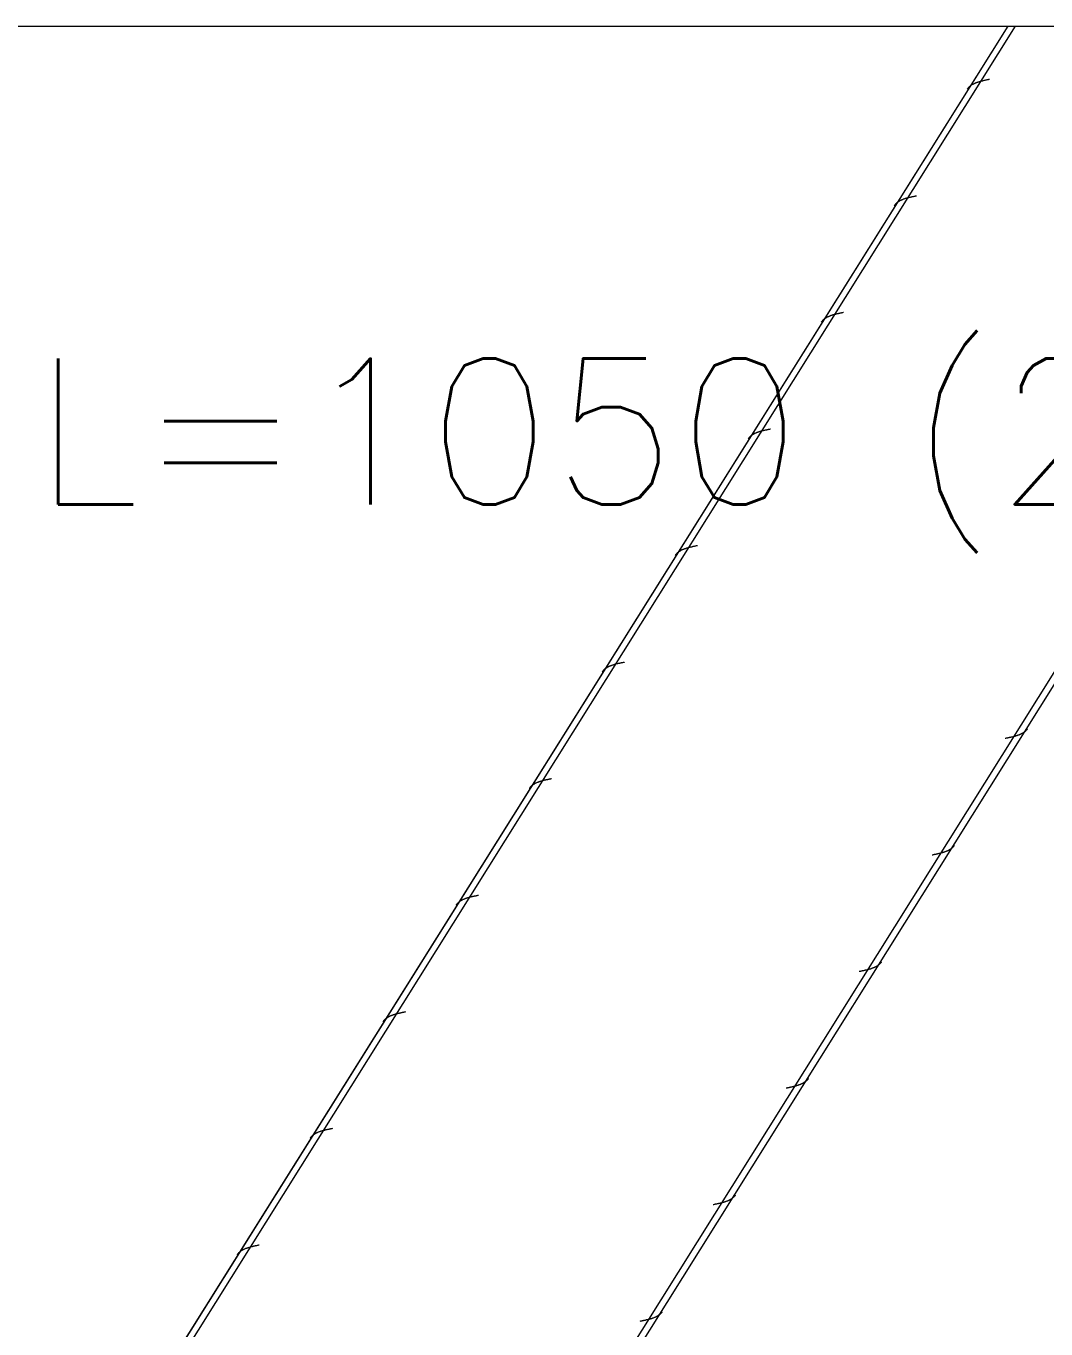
# Model space of a CAD drawing. Extents: x -3544 to 11711, y -11366 to 8565.
# Drawn here: x 5023.4 to 5102.1, y 3239.8 to 3340.2 of the extents above; entities that cross this region are included whole.
import ezdxf
from ezdxf.enums import TextEntityAlignment as Align

# ---------------------------------------------------------------- set-up
doc = ezdxf.new("R2010")
doc.units = 0
doc.header["$LTSCALE"] = 30
doc.header["$MEASUREMENT"] = 0
doc.layers.get('0').update_dxf_attribs({"linetype": 'CONTINUOUS'})
doc.layers.add('EJE2$0$RLA-CONTORNO', color=30, linetype='CONTINUOUS', lineweight=15)
doc.layers.add('EJE2$0$RLA-FE', color=7, linetype='CONTINUOUS')
doc.styles.add('EJE2$0$RomanS', font='romans.shx', dxfattribs={"height": 11.25})

# ---------------------------------------------------------------- blocks, each defined once
blk = doc.blocks.new('*U139')
at = {"layer": 'EJE2$0$RLA-FE', "color": 3, "style": 'EJE2$0$RomanS', "flags": 8}
for tag, p in [('F=', (552.7, -47.89)), ('NUM', (567.11, -47.89))]:
    blk.add_attdef(tag, text='', height=11.25, dxfattribs=at).set_placement(p, align=Align.RIGHT)
at = {"layer": 'EJE2$0$RLA-FE', "color": 3, "style": 'EJE2$0$RomanS'}
for tag, p, flags in [('PHI', (571.01, -47.68), 12), ('DIAM', (580.86, -47.89), 12), ('MINUS', (602.88, -47.89), 13), ('MARK', (616.27, -47.89), 13), ('TEXTO_FE1', (619.58, -47.89), 8), ('TEXTO_FE2', (687.1, -47.88), 8), ('TIPO', (498.8, -57.92), 13), ('NVECES', (484.93, -76.86), 13), ('NUMFE', (488.86, -96.62), 13), ('CAPA', (497.06, -115.74), 13), ('DESPLAZA', (277.18, -134.17), 13), ('ESPACIO', (283.22, -152.53), 13), ('CANT', (297.06, -171.33), 13)]:
    blk.add_attdef(tag, p, '', height=11.25, dxfattribs=dict(at, flags=flags))
blk = doc.blocks.new('EJE2')
at = {"layer": 'EJE2$0$RLA-CONTORNO'}
for p, q in [((2140.48, 1108), (2380.48, 1108)), ((2140.48, 824.17), (2318.31, 1108)), ((2317.72, 1108), (2140.48, 825.11)), ((2317.72, 1108), (2144.47, 831.48)), ((2144.54, 830.66), (2318.31, 1108)), ((2314.61, 1103.15), (2314.6, 1103.13)), ((2314.63, 1103.17), (2314.61, 1103.15)), ((2314.64, 1103.19), (2314.63, 1103.17)), ((2314.66, 1103.21), (2314.64, 1103.19)), ((2314.67, 1103.23), (2314.66, 1103.21)), ((2314.69, 1103.25), (2314.67, 1103.23)), ((2314.71, 1103.27), (2314.69, 1103.25)), ((2314.73, 1103.29), (2314.71, 1103.27)), ((2314.74, 1103.3), (2314.73, 1103.29)), ((2314.76, 1103.32), (2314.74, 1103.3)), ((2314.78, 1103.34), (2314.76, 1103.32)), ((2314.8, 1103.35), (2314.78, 1103.34)), ((2314.82, 1103.37), (2314.8, 1103.35)), ((2314.84, 1103.39), (2314.82, 1103.37)), ((2314.86, 1103.4), (2314.84, 1103.39)), ((2314.89, 1103.42), (2314.86, 1103.4)), ((2314.91, 1103.43), (2314.89, 1103.42)), ((2314.93, 1103.45), (2314.91, 1103.43)), ((2314.95, 1103.46), (2314.93, 1103.45)), ((2314.98, 1103.48), (2314.95, 1103.46)), ((2315, 1103.49), (2314.98, 1103.48)), ((2315.03, 1103.5), (2315, 1103.49)), ((2315.05, 1103.52), (2315.03, 1103.5)), ((2315.08, 1103.53), (2315.05, 1103.52)), ((2315.1, 1103.54), (2315.08, 1103.53)), ((2315.13, 1103.55), (2315.1, 1103.54)), ((2315.16, 1103.57), (2315.13, 1103.55)), ((2315.18, 1103.58), (2315.16, 1103.57)), ((2315.21, 1103.59), (2315.18, 1103.58)), ((2315.24, 1103.6), (2315.21, 1103.59)), ((2315.27, 1103.61), (2315.24, 1103.6)), ((2315.3, 1103.62), (2315.27, 1103.61)), ((2315.32, 1103.63), (2315.3, 1103.62)), ((2315.35, 1103.64), (2315.32, 1103.63)), ((2315.38, 1103.65), (2315.35, 1103.64)), ((2315.41, 1103.67), (2315.38, 1103.65)), ((2315.44, 1103.67), (2315.41, 1103.67)), ((2315.48, 1103.68), (2315.44, 1103.67)), ((2315.51, 1103.69), (2315.48, 1103.68)), ((2315.54, 1103.7), (2315.51, 1103.69)), ((2315.57, 1103.71), (2315.54, 1103.7)), ((2315.6, 1103.72), (2315.57, 1103.71)), ((2315.63, 1103.73), (2315.6, 1103.72)), ((2315.67, 1103.74), (2315.63, 1103.73)), ((2315.7, 1103.75), (2315.67, 1103.74)), ((2315.73, 1103.76), (2315.7, 1103.75)), ((2315.77, 1103.76), (2315.73, 1103.76)), ((2315.8, 1103.77), (2315.77, 1103.76)), ((2315.83, 1103.78), (2315.8, 1103.77)), ((2315.87, 1103.79), (2315.83, 1103.78)), ((2315.9, 1103.79), (2315.87, 1103.79)), ((2315.94, 1103.8), (2315.9, 1103.79)), ((2315.97, 1103.81), (2315.94, 1103.8)), ((2316, 1103.82), (2315.97, 1103.81)), ((2316.04, 1103.82), (2316, 1103.82)), ((2316.07, 1103.83), (2316.04, 1103.82)), ((2316.11, 1103.84), (2316.07, 1103.83)), ((2316.14, 1103.85), (2316.11, 1103.84)), ((2316.18, 1103.85), (2316.14, 1103.85)), ((2316.21, 1103.86), (2316.18, 1103.85)), ((2316.25, 1103.87), (2316.21, 1103.86)), ((2316.28, 1103.87), (2316.25, 1103.87)), ((2316.32, 1103.88), (2316.28, 1103.87)), ((2151.41, 787), (2345.48, 1096.75)), ((2151.41, 787), (2345.48, 1096.75)), ((2152, 787), (2345.48, 1095.81)), ((2152, 787), (2345.48, 1095.81)), ((2308.98, 1094.16), (2308.97, 1094.14)), ((2309, 1094.18), (2308.98, 1094.16)), ((2309.01, 1094.2), (2309, 1094.18)), ((2309.03, 1094.22), (2309.01, 1094.2)), ((2309.04, 1094.24), (2309.03, 1094.22)), ((2309.06, 1094.26), (2309.04, 1094.24)), ((2309.08, 1094.28), (2309.06, 1094.26)), ((2309.09, 1094.3), (2309.08, 1094.28)), ((2309.11, 1094.31), (2309.09, 1094.3)), ((2309.13, 1094.33), (2309.11, 1094.31)), ((2309.15, 1094.35), (2309.13, 1094.33)), ((2309.17, 1094.37), (2309.15, 1094.35)), ((2309.19, 1094.38), (2309.17, 1094.37)), ((2309.21, 1094.4), (2309.19, 1094.38)), ((2309.23, 1094.41), (2309.21, 1094.4)), ((2309.25, 1094.43), (2309.23, 1094.41)), ((2309.28, 1094.44), (2309.25, 1094.43)), ((2309.3, 1094.46), (2309.28, 1094.44)), ((2309.32, 1094.47), (2309.3, 1094.46)), ((2309.35, 1094.49), (2309.32, 1094.47)), ((2309.37, 1094.5), (2309.35, 1094.49)), ((2309.39, 1094.51), (2309.37, 1094.5)), ((2309.42, 1094.53), (2309.39, 1094.51)), ((2309.44, 1094.54), (2309.42, 1094.53)), ((2309.47, 1094.55), (2309.44, 1094.54)), ((2309.5, 1094.57), (2309.47, 1094.55)), ((2309.52, 1094.58), (2309.5, 1094.57)), ((2309.55, 1094.59), (2309.52, 1094.58)), ((2309.58, 1094.6), (2309.55, 1094.59)), ((2309.61, 1094.61), (2309.58, 1094.6)), ((2309.64, 1094.62), (2309.61, 1094.61)), ((2309.66, 1094.64), (2309.64, 1094.62)), ((2309.69, 1094.65), (2309.66, 1094.64)), ((2309.72, 1094.66), (2309.69, 1094.65)), ((2309.75, 1094.67), (2309.72, 1094.66)), ((2309.78, 1094.68), (2309.75, 1094.67)), ((2309.81, 1094.69), (2309.78, 1094.68)), ((2309.84, 1094.7), (2309.81, 1094.69)), ((2309.88, 1094.71), (2309.84, 1094.7)), ((2309.91, 1094.72), (2309.88, 1094.71)), ((2309.94, 1094.72), (2309.91, 1094.72)), ((2309.97, 1094.73), (2309.94, 1094.72)), ((2310, 1094.74), (2309.97, 1094.73)), ((2310.04, 1094.75), (2310, 1094.74)), ((2310.07, 1094.76), (2310.04, 1094.75)), ((2310.1, 1094.77), (2310.07, 1094.76)), ((2310.13, 1094.78), (2310.1, 1094.77)), ((2310.17, 1094.78), (2310.13, 1094.78)), ((2310.2, 1094.79), (2310.17, 1094.78)), ((2310.24, 1094.8), (2310.2, 1094.79)), ((2310.27, 1094.81), (2310.24, 1094.8)), ((2310.3, 1094.81), (2310.27, 1094.81)), ((2310.34, 1094.82), (2310.3, 1094.81)), ((2310.37, 1094.83), (2310.34, 1094.82)), ((2310.41, 1094.84), (2310.37, 1094.83)), ((2310.44, 1094.84), (2310.41, 1094.84)), ((2310.48, 1094.85), (2310.44, 1094.84)), ((2310.51, 1094.86), (2310.48, 1094.85)), ((2310.55, 1094.86), (2310.51, 1094.86)), ((2310.58, 1094.87), (2310.55, 1094.86)), ((2310.62, 1094.88), (2310.58, 1094.87)), ((2310.65, 1094.89), (2310.62, 1094.88)), ((2310.69, 1094.89), (2310.65, 1094.89)), ((2303.35, 1085.18), (2303.34, 1085.16)), ((2303.37, 1085.2), (2303.35, 1085.18)), ((2303.38, 1085.22), (2303.37, 1085.2)), ((2303.4, 1085.24), (2303.38, 1085.22)), ((2303.41, 1085.25), (2303.4, 1085.24)), ((2303.43, 1085.27), (2303.41, 1085.25)), ((2303.45, 1085.29), (2303.43, 1085.27)), ((2303.46, 1085.31), (2303.45, 1085.29)), ((2303.48, 1085.33), (2303.46, 1085.31)), ((2303.5, 1085.34), (2303.48, 1085.33)), ((2303.52, 1085.36), (2303.5, 1085.34)), ((2303.54, 1085.38), (2303.52, 1085.36)), ((2303.56, 1085.39), (2303.54, 1085.38)), ((2303.58, 1085.41), (2303.56, 1085.39)), ((2303.6, 1085.43), (2303.58, 1085.41)), ((2303.62, 1085.44), (2303.6, 1085.43)), ((2303.64, 1085.46), (2303.62, 1085.44)), ((2303.67, 1085.47), (2303.64, 1085.46)), ((2303.69, 1085.49), (2303.67, 1085.47)), ((2303.71, 1085.5), (2303.69, 1085.49)), ((2303.74, 1085.51), (2303.71, 1085.5)), ((2303.76, 1085.53), (2303.74, 1085.51)), ((2303.79, 1085.54), (2303.76, 1085.53)), ((2303.81, 1085.55), (2303.79, 1085.54)), ((2303.84, 1085.57), (2303.81, 1085.55)), ((2303.87, 1085.58), (2303.84, 1085.57)), ((2303.89, 1085.59), (2303.87, 1085.58)), ((2303.92, 1085.6), (2303.89, 1085.59)), ((2303.95, 1085.61), (2303.92, 1085.6)), ((2303.98, 1085.63), (2303.95, 1085.61)), ((2304, 1085.64), (2303.98, 1085.63)), ((2304.03, 1085.65), (2304, 1085.64)), ((2304.06, 1085.66), (2304.03, 1085.65)), ((2304.09, 1085.67), (2304.06, 1085.66)), ((2304.12, 1085.68), (2304.09, 1085.67)), ((2304.15, 1085.69), (2304.12, 1085.68)), ((2304.18, 1085.7), (2304.15, 1085.69)), ((2304.21, 1085.71), (2304.18, 1085.7)), ((2304.24, 1085.72), (2304.21, 1085.71)), ((2304.28, 1085.73), (2304.24, 1085.72)), ((2304.31, 1085.74), (2304.28, 1085.73)), ((2304.34, 1085.75), (2304.31, 1085.74)), ((2304.37, 1085.75), (2304.34, 1085.75)), ((2304.4, 1085.76), (2304.37, 1085.75)), ((2304.44, 1085.77), (2304.4, 1085.76)), ((2304.47, 1085.78), (2304.44, 1085.77)), ((2304.5, 1085.79), (2304.47, 1085.78)), ((2304.54, 1085.8), (2304.5, 1085.79)), ((2304.57, 1085.8), (2304.54, 1085.8)), ((2304.6, 1085.81), (2304.57, 1085.8)), ((2304.64, 1085.82), (2304.6, 1085.81)), ((2304.67, 1085.83), (2304.64, 1085.82)), ((2304.71, 1085.83), (2304.67, 1085.83)), ((2304.74, 1085.84), (2304.71, 1085.83)), ((2304.78, 1085.85), (2304.74, 1085.84)), ((2304.81, 1085.86), (2304.78, 1085.85)), ((2304.85, 1085.86), (2304.81, 1085.86)), ((2304.88, 1085.87), (2304.85, 1085.86)), ((2304.91, 1085.88), (2304.88, 1085.87)), ((2304.95, 1085.88), (2304.91, 1085.88)), ((2304.98, 1085.89), (2304.95, 1085.88)), ((2305.02, 1085.9), (2304.98, 1085.89)), ((2305.05, 1085.9), (2305.02, 1085.9)), ((2297.72, 1076.19), (2297.71, 1076.17)), ((2297.73, 1076.21), (2297.72, 1076.19)), ((2297.75, 1076.23), (2297.73, 1076.21)), ((2297.76, 1076.25), (2297.75, 1076.23)), ((2297.78, 1076.27), (2297.76, 1076.25)), ((2297.8, 1076.28), (2297.78, 1076.27)), ((2297.81, 1076.3), (2297.8, 1076.28)), ((2297.83, 1076.32), (2297.81, 1076.3)), ((2297.85, 1076.34), (2297.83, 1076.32)), ((2297.87, 1076.36), (2297.85, 1076.34)), ((2297.89, 1076.37), (2297.87, 1076.36)), ((2297.91, 1076.39), (2297.89, 1076.37)), ((2297.93, 1076.41), (2297.91, 1076.39)), ((2297.95, 1076.42), (2297.93, 1076.41)), ((2297.97, 1076.44), (2297.95, 1076.42)), ((2297.99, 1076.45), (2297.97, 1076.44)), ((2298.01, 1076.47), (2297.99, 1076.45)), ((2298.04, 1076.48), (2298.01, 1076.47)), ((2298.06, 1076.5), (2298.04, 1076.48)), ((2298.08, 1076.51), (2298.06, 1076.5)), ((2298.11, 1076.53), (2298.08, 1076.51)), ((2298.13, 1076.54), (2298.11, 1076.53)), ((2298.16, 1076.55), (2298.13, 1076.54)), ((2298.18, 1076.57), (2298.16, 1076.55)), ((2298.21, 1076.58), (2298.18, 1076.57)), ((2298.23, 1076.59), (2298.21, 1076.58)), ((2298.26, 1076.6), (2298.23, 1076.59)), ((2298.29, 1076.61), (2298.26, 1076.6)), ((2298.32, 1076.63), (2298.29, 1076.61)), ((2298.34, 1076.64), (2298.32, 1076.63)), ((2298.37, 1076.65), (2298.34, 1076.64)), ((2298.4, 1076.66), (2298.37, 1076.65)), ((2298.43, 1076.67), (2298.4, 1076.66)), ((2298.46, 1076.68), (2298.43, 1076.67)), ((2298.49, 1076.69), (2298.46, 1076.68)), ((2298.52, 1076.7), (2298.49, 1076.69)), ((2298.55, 1076.71), (2298.52, 1076.7)), ((2298.58, 1076.72), (2298.55, 1076.71)), ((2298.61, 1076.73), (2298.58, 1076.72)), ((2298.64, 1076.74), (2298.61, 1076.73)), ((2298.68, 1076.75), (2298.64, 1076.74)), ((2298.71, 1076.76), (2298.68, 1076.75)), ((2298.74, 1076.77), (2298.71, 1076.76)), ((2298.77, 1076.77), (2298.74, 1076.77)), ((2298.81, 1076.78), (2298.77, 1076.77)), ((2298.84, 1076.79), (2298.81, 1076.78)), ((2298.87, 1076.8), (2298.84, 1076.79)), ((2298.91, 1076.81), (2298.87, 1076.8)), ((2298.94, 1076.82), (2298.91, 1076.81)), ((2298.97, 1076.82), (2298.94, 1076.82)), ((2299.01, 1076.83), (2298.97, 1076.82)), ((2299.04, 1076.84), (2299.01, 1076.83)), ((2299.08, 1076.85), (2299.04, 1076.84)), ((2299.11, 1076.85), (2299.08, 1076.85)), ((2299.14, 1076.86), (2299.11, 1076.85)), ((2299.18, 1076.87), (2299.14, 1076.86)), ((2299.21, 1076.87), (2299.18, 1076.87)), ((2299.25, 1076.88), (2299.21, 1076.87)), ((2299.28, 1076.89), (2299.25, 1076.88)), ((2299.32, 1076.9), (2299.28, 1076.89)), ((2299.35, 1076.9), (2299.32, 1076.9)), ((2299.39, 1076.91), (2299.35, 1076.9)), ((2299.42, 1076.92), (2299.39, 1076.91)), ((2293.55, 1067.88), (2293.51, 1067.87)), ((2293.58, 1067.89), (2293.55, 1067.88)), ((2293.62, 1067.89), (2293.58, 1067.89)), ((2293.65, 1067.9), (2293.62, 1067.89)), ((2293.69, 1067.91), (2293.65, 1067.9)), ((2293.72, 1067.91), (2293.69, 1067.91)), ((2293.76, 1067.92), (2293.72, 1067.91)), ((2293.79, 1067.93), (2293.76, 1067.92)), ((2292.09, 1067.2), (2292.07, 1067.18)), ((2292.1, 1067.22), (2292.09, 1067.2)), ((2292.12, 1067.24), (2292.1, 1067.22)), ((2292.13, 1067.26), (2292.12, 1067.24)), ((2292.15, 1067.28), (2292.13, 1067.26)), ((2292.17, 1067.3), (2292.15, 1067.28)), ((2292.18, 1067.32), (2292.17, 1067.3)), ((2292.2, 1067.33), (2292.18, 1067.32)), ((2292.22, 1067.35), (2292.2, 1067.33)), ((2292.24, 1067.37), (2292.22, 1067.35)), ((2292.26, 1067.39), (2292.24, 1067.37)), ((2292.28, 1067.4), (2292.26, 1067.39)), ((2292.3, 1067.42), (2292.28, 1067.4)), ((2292.32, 1067.43), (2292.3, 1067.42)), ((2292.34, 1067.45), (2292.32, 1067.43)), ((2292.36, 1067.47), (2292.34, 1067.45)), ((2292.38, 1067.48), (2292.36, 1067.47)), ((2292.4, 1067.49), (2292.38, 1067.48)), ((2292.43, 1067.51), (2292.4, 1067.49)), ((2292.45, 1067.52), (2292.43, 1067.51)), ((2292.48, 1067.54), (2292.45, 1067.52)), ((2292.5, 1067.55), (2292.48, 1067.54)), ((2292.53, 1067.56), (2292.5, 1067.55)), ((2292.55, 1067.58), (2292.53, 1067.56)), ((2292.58, 1067.59), (2292.55, 1067.58)), ((2292.6, 1067.6), (2292.58, 1067.59)), ((2292.63, 1067.61), (2292.6, 1067.6)), ((2292.66, 1067.63), (2292.63, 1067.61)), ((2292.68, 1067.64), (2292.66, 1067.63)), ((2292.71, 1067.65), (2292.68, 1067.64)), ((2292.74, 1067.66), (2292.71, 1067.65)), ((2292.77, 1067.67), (2292.74, 1067.66)), ((2292.8, 1067.68), (2292.77, 1067.67)), ((2292.83, 1067.69), (2292.8, 1067.68)), ((2292.86, 1067.7), (2292.83, 1067.69)), ((2292.89, 1067.71), (2292.86, 1067.7)), ((2292.92, 1067.72), (2292.89, 1067.71)), ((2292.95, 1067.73), (2292.92, 1067.72)), ((2292.98, 1067.74), (2292.95, 1067.73)), ((2293.01, 1067.75), (2292.98, 1067.74)), ((2293.04, 1067.76), (2293.01, 1067.75)), ((2293.08, 1067.77), (2293.04, 1067.76)), ((2293.11, 1067.78), (2293.08, 1067.77)), ((2293.14, 1067.79), (2293.11, 1067.78)), ((2293.17, 1067.79), (2293.14, 1067.79)), ((2293.21, 1067.8), (2293.17, 1067.79)), ((2293.24, 1067.81), (2293.21, 1067.8)), ((2293.27, 1067.82), (2293.24, 1067.81)), ((2293.31, 1067.83), (2293.27, 1067.82)), ((2293.34, 1067.83), (2293.31, 1067.83)), ((2293.38, 1067.84), (2293.34, 1067.83)), ((2293.41, 1067.85), (2293.38, 1067.84)), ((2293.44, 1067.86), (2293.41, 1067.85)), ((2293.48, 1067.86), (2293.44, 1067.86)), ((2293.51, 1067.87), (2293.48, 1067.86)), ((2287.68, 1058.84), (2287.64, 1058.83)), ((2287.71, 1058.85), (2287.68, 1058.84)), ((2287.74, 1058.85), (2287.71, 1058.85)), ((2287.78, 1058.86), (2287.74, 1058.85)), ((2287.81, 1058.87), (2287.78, 1058.86)), ((2287.85, 1058.88), (2287.81, 1058.87)), ((2287.88, 1058.88), (2287.85, 1058.88)), ((2287.92, 1058.89), (2287.88, 1058.88)), ((2287.95, 1058.9), (2287.92, 1058.89)), ((2287.99, 1058.91), (2287.95, 1058.9)), ((2288.02, 1058.91), (2287.99, 1058.91)), ((2288.06, 1058.92), (2288.02, 1058.91)), ((2288.09, 1058.93), (2288.06, 1058.92)), ((2288.13, 1058.93), (2288.09, 1058.93)), ((2288.16, 1058.94), (2288.13, 1058.93)), ((2286.46, 1058.21), (2286.44, 1058.19)), ((2286.47, 1058.23), (2286.46, 1058.21)), ((2286.49, 1058.25), (2286.47, 1058.23)), ((2286.5, 1058.27), (2286.49, 1058.25)), ((2286.52, 1058.29), (2286.5, 1058.27)), ((2286.53, 1058.31), (2286.52, 1058.29)), ((2286.55, 1058.33), (2286.53, 1058.31)), ((2286.57, 1058.35), (2286.55, 1058.33)), ((2286.59, 1058.36), (2286.57, 1058.35)), ((2286.61, 1058.38), (2286.59, 1058.36)), ((2286.63, 1058.4), (2286.61, 1058.38)), ((2286.64, 1058.41), (2286.63, 1058.4)), ((2286.67, 1058.43), (2286.64, 1058.41)), ((2286.69, 1058.45), (2286.67, 1058.43)), ((2286.71, 1058.46), (2286.69, 1058.45)), ((2286.73, 1058.48), (2286.71, 1058.46)), ((2286.75, 1058.49), (2286.73, 1058.48)), ((2286.77, 1058.51), (2286.75, 1058.49)), ((2286.8, 1058.52), (2286.77, 1058.51)), ((2286.82, 1058.54), (2286.8, 1058.52)), ((2286.84, 1058.55), (2286.82, 1058.54)), ((2286.87, 1058.56), (2286.84, 1058.55)), ((2286.89, 1058.58), (2286.87, 1058.56)), ((2286.92, 1058.59), (2286.89, 1058.58)), ((2286.95, 1058.6), (2286.92, 1058.59)), ((2286.97, 1058.61), (2286.95, 1058.6)), ((2287, 1058.63), (2286.97, 1058.61)), ((2287.03, 1058.64), (2287, 1058.63)), ((2287.05, 1058.65), (2287.03, 1058.64)), ((2287.08, 1058.66), (2287.05, 1058.65)), ((2287.11, 1058.67), (2287.08, 1058.66)), ((2287.14, 1058.68), (2287.11, 1058.67)), ((2287.17, 1058.69), (2287.14, 1058.68)), ((2287.2, 1058.7), (2287.17, 1058.69)), ((2287.23, 1058.71), (2287.2, 1058.7)), ((2287.26, 1058.73), (2287.23, 1058.71)), ((2287.29, 1058.73), (2287.26, 1058.73)), ((2287.32, 1058.74), (2287.29, 1058.73)), ((2287.35, 1058.75), (2287.32, 1058.74)), ((2287.38, 1058.76), (2287.35, 1058.75)), ((2287.41, 1058.77), (2287.38, 1058.76)), ((2287.45, 1058.78), (2287.41, 1058.77)), ((2287.48, 1058.79), (2287.45, 1058.78)), ((2287.51, 1058.8), (2287.48, 1058.79)), ((2287.54, 1058.81), (2287.51, 1058.8)), ((2287.58, 1058.82), (2287.54, 1058.81)), ((2287.61, 1058.82), (2287.58, 1058.82)), ((2287.64, 1058.83), (2287.61, 1058.82)), ((2317.56, 1053.07), (2317.52, 1053.06)), ((2317.59, 1053.08), (2317.56, 1053.07)), ((2317.63, 1053.08), (2317.59, 1053.08)), ((2317.66, 1053.09), (2317.63, 1053.08)), ((2317.7, 1053.1), (2317.66, 1053.09)), ((2317.73, 1053.11), (2317.7, 1053.1)), ((2317.77, 1053.11), (2317.73, 1053.11)), ((2317.8, 1053.12), (2317.77, 1053.11)), ((2317.83, 1053.13), (2317.8, 1053.12)), ((2317.87, 1053.14), (2317.83, 1053.13)), ((2317.9, 1053.14), (2317.87, 1053.14)), ((2317.94, 1053.15), (2317.9, 1053.14)), ((2317.97, 1053.16), (2317.94, 1053.15)), ((2318.01, 1053.17), (2317.97, 1053.16)), ((2318.04, 1053.17), (2318.01, 1053.17)), ((2318.07, 1053.18), (2318.04, 1053.17)), ((2318.11, 1053.19), (2318.07, 1053.18)), ((2318.14, 1053.2), (2318.11, 1053.19)), ((2318.17, 1053.21), (2318.14, 1053.2)), ((2318.2, 1053.21), (2318.17, 1053.21)), ((2318.24, 1053.22), (2318.2, 1053.21)), ((2318.27, 1053.23), (2318.24, 1053.22)), ((2318.3, 1053.24), (2318.27, 1053.23)), ((2318.33, 1053.25), (2318.3, 1053.24)), ((2318.36, 1053.26), (2318.33, 1053.25)), ((2318.39, 1053.27), (2318.36, 1053.26)), ((2318.42, 1053.28), (2318.39, 1053.27)), ((2318.45, 1053.29), (2318.42, 1053.28)), ((2318.48, 1053.3), (2318.45, 1053.29)), ((2318.51, 1053.31), (2318.48, 1053.3)), ((2318.54, 1053.32), (2318.51, 1053.31)), ((2318.57, 1053.33), (2318.54, 1053.32)), ((2318.6, 1053.34), (2318.57, 1053.33)), ((2318.63, 1053.35), (2318.6, 1053.34)), ((2318.66, 1053.37), (2318.63, 1053.35)), ((2318.68, 1053.38), (2318.66, 1053.37)), ((2318.71, 1053.39), (2318.68, 1053.38)), ((2318.74, 1053.4), (2318.71, 1053.39)), ((2318.76, 1053.42), (2318.74, 1053.4)), ((2318.79, 1053.43), (2318.76, 1053.42)), ((2318.81, 1053.44), (2318.79, 1053.43)), ((2318.84, 1053.46), (2318.81, 1053.44)), ((2318.86, 1053.47), (2318.84, 1053.46)), ((2318.88, 1053.48), (2318.86, 1053.47)), ((2318.91, 1053.5), (2318.88, 1053.48)), ((2318.93, 1053.51), (2318.91, 1053.5)), ((2318.95, 1053.53), (2318.93, 1053.51)), ((2318.97, 1053.54), (2318.95, 1053.53)), ((2319, 1053.56), (2318.97, 1053.54)), ((2319.02, 1053.57), (2319, 1053.56)), ((2319.04, 1053.59), (2319.02, 1053.57)), ((2319.06, 1053.61), (2319.04, 1053.59)), ((2319.08, 1053.62), (2319.06, 1053.61)), ((2319.09, 1053.64), (2319.08, 1053.62)), ((2319.11, 1053.66), (2319.09, 1053.64)), ((2319.13, 1053.68), (2319.11, 1053.66)), ((2319.15, 1053.7), (2319.13, 1053.68)), ((2319.16, 1053.71), (2319.15, 1053.7)), ((2319.18, 1053.73), (2319.16, 1053.71)), ((2319.19, 1053.75), (2319.18, 1053.73)), ((2319.21, 1053.77), (2319.19, 1053.75)), ((2319.22, 1053.79), (2319.21, 1053.77)), ((2319.24, 1053.81), (2319.22, 1053.79)), ((2281.85, 1049.8), (2281.81, 1049.79)), ((2281.88, 1049.81), (2281.85, 1049.8)), ((2281.91, 1049.82), (2281.88, 1049.81)), ((2281.94, 1049.83), (2281.91, 1049.82)), ((2281.98, 1049.84), (2281.94, 1049.83)), ((2282.01, 1049.84), (2281.98, 1049.84)), ((2282.05, 1049.85), (2282.01, 1049.84)), ((2282.08, 1049.86), (2282.05, 1049.85)), ((2282.11, 1049.87), (2282.08, 1049.86)), ((2282.15, 1049.87), (2282.11, 1049.87)), ((2282.18, 1049.88), (2282.15, 1049.87)), ((2282.22, 1049.89), (2282.18, 1049.88)), ((2282.25, 1049.9), (2282.22, 1049.89)), ((2282.29, 1049.9), (2282.25, 1049.9)), ((2282.32, 1049.91), (2282.29, 1049.9)), ((2282.35, 1049.92), (2282.32, 1049.91)), ((2282.39, 1049.92), (2282.35, 1049.92)), ((2282.42, 1049.93), (2282.39, 1049.92)), ((2282.46, 1049.94), (2282.42, 1049.93)), ((2282.49, 1049.95), (2282.46, 1049.94)), ((2282.53, 1049.95), (2282.49, 1049.95)), ((2280.83, 1049.22), (2280.81, 1049.2)), ((2280.84, 1049.24), (2280.83, 1049.22)), ((2280.86, 1049.26), (2280.84, 1049.24)), ((2280.87, 1049.28), (2280.86, 1049.26)), ((2280.89, 1049.3), (2280.87, 1049.28)), ((2280.9, 1049.32), (2280.89, 1049.3)), ((2280.92, 1049.34), (2280.9, 1049.32)), ((2280.94, 1049.36), (2280.92, 1049.34)), ((2280.96, 1049.37), (2280.94, 1049.36)), ((2280.97, 1049.39), (2280.96, 1049.37)), ((2280.99, 1049.41), (2280.97, 1049.39)), ((2281.01, 1049.43), (2280.99, 1049.41)), ((2281.03, 1049.44), (2281.01, 1049.43)), ((2281.05, 1049.46), (2281.03, 1049.44)), ((2281.08, 1049.47), (2281.05, 1049.46)), ((2281.1, 1049.49), (2281.08, 1049.47)), ((2281.12, 1049.5), (2281.1, 1049.49)), ((2281.14, 1049.52), (2281.12, 1049.5)), ((2281.17, 1049.53), (2281.14, 1049.52)), ((2281.19, 1049.55), (2281.17, 1049.53)), ((2281.21, 1049.56), (2281.19, 1049.55)), ((2281.24, 1049.57), (2281.21, 1049.56)), ((2281.26, 1049.59), (2281.24, 1049.57)), ((2281.29, 1049.6), (2281.26, 1049.59)), ((2281.31, 1049.61), (2281.29, 1049.6)), ((2281.34, 1049.63), (2281.31, 1049.61)), ((2281.37, 1049.64), (2281.34, 1049.63)), ((2281.39, 1049.65), (2281.37, 1049.64)), ((2281.42, 1049.66), (2281.39, 1049.65)), ((2281.45, 1049.67), (2281.42, 1049.66)), ((2281.48, 1049.68), (2281.45, 1049.67)), ((2281.51, 1049.7), (2281.48, 1049.68)), ((2281.54, 1049.71), (2281.51, 1049.7)), ((2281.57, 1049.72), (2281.54, 1049.71)), ((2281.6, 1049.73), (2281.57, 1049.72)), ((2281.63, 1049.74), (2281.6, 1049.73)), ((2281.66, 1049.75), (2281.63, 1049.74)), ((2281.69, 1049.76), (2281.66, 1049.75)), ((2281.72, 1049.77), (2281.69, 1049.76)), ((2281.75, 1049.78), (2281.72, 1049.77)), ((2281.78, 1049.78), (2281.75, 1049.78)), ((2281.81, 1049.79), (2281.78, 1049.78)), ((2313.58, 1044.78), (2313.56, 1044.76)), ((2313.59, 1044.8), (2313.58, 1044.78)), ((2313.61, 1044.82), (2313.59, 1044.8)), ((2311.92, 1044.08), (2311.89, 1044.08)), ((2311.96, 1044.09), (2311.92, 1044.08)), ((2311.99, 1044.1), (2311.96, 1044.09)), ((2312.03, 1044.1), (2311.99, 1044.1)), ((2312.06, 1044.11), (2312.03, 1044.1)), ((2312.1, 1044.12), (2312.06, 1044.11)), ((2312.13, 1044.13), (2312.1, 1044.12)), ((2312.17, 1044.13), (2312.13, 1044.13)), ((2312.2, 1044.14), (2312.17, 1044.13)), ((2312.24, 1044.15), (2312.2, 1044.14)), ((2312.27, 1044.15), (2312.24, 1044.15)), ((2312.31, 1044.16), (2312.27, 1044.15)), ((2312.34, 1044.17), (2312.31, 1044.16)), ((2312.37, 1044.18), (2312.34, 1044.17)), ((2312.41, 1044.19), (2312.37, 1044.18)), ((2312.44, 1044.19), (2312.41, 1044.19)), ((2312.47, 1044.2), (2312.44, 1044.19)), ((2312.51, 1044.21), (2312.47, 1044.2)), ((2312.54, 1044.22), (2312.51, 1044.21)), ((2312.57, 1044.23), (2312.54, 1044.22)), ((2312.6, 1044.24), (2312.57, 1044.23)), ((2312.64, 1044.24), (2312.6, 1044.24)), ((2312.67, 1044.25), (2312.64, 1044.24)), ((2312.7, 1044.26), (2312.67, 1044.25)), ((2312.73, 1044.27), (2312.7, 1044.26)), ((2312.76, 1044.28), (2312.73, 1044.27)), ((2312.79, 1044.29), (2312.76, 1044.28)), ((2312.82, 1044.3), (2312.79, 1044.29)), ((2312.85, 1044.31), (2312.82, 1044.3)), ((2312.88, 1044.32), (2312.85, 1044.31)), ((2312.91, 1044.33), (2312.88, 1044.32)), ((2312.94, 1044.34), (2312.91, 1044.33)), ((2312.97, 1044.36), (2312.94, 1044.34)), ((2313, 1044.37), (2312.97, 1044.36)), ((2313.02, 1044.38), (2313, 1044.37)), ((2313.05, 1044.39), (2313.02, 1044.38)), ((2313.08, 1044.4), (2313.05, 1044.39)), ((2313.1, 1044.41), (2313.08, 1044.4)), ((2313.13, 1044.43), (2313.1, 1044.41)), ((2313.16, 1044.44), (2313.13, 1044.43)), ((2313.18, 1044.45), (2313.16, 1044.44)), ((2313.21, 1044.47), (2313.18, 1044.45)), ((2313.23, 1044.48), (2313.21, 1044.47)), ((2313.25, 1044.5), (2313.23, 1044.48)), ((2313.28, 1044.51), (2313.25, 1044.5)), ((2313.3, 1044.52), (2313.28, 1044.51)), ((2313.32, 1044.54), (2313.3, 1044.52)), ((2313.34, 1044.56), (2313.32, 1044.54)), ((2313.36, 1044.57), (2313.34, 1044.56)), ((2313.39, 1044.59), (2313.36, 1044.57)), ((2313.41, 1044.6), (2313.39, 1044.59)), ((2313.43, 1044.62), (2313.41, 1044.6)), ((2313.44, 1044.64), (2313.43, 1044.62)), ((2313.46, 1044.65), (2313.44, 1044.64)), ((2313.48, 1044.67), (2313.46, 1044.65)), ((2313.5, 1044.69), (2313.48, 1044.67)), ((2313.52, 1044.71), (2313.5, 1044.69)), ((2313.53, 1044.73), (2313.52, 1044.71)), ((2313.55, 1044.75), (2313.53, 1044.73)), ((2313.56, 1044.76), (2313.55, 1044.75)), ((2276.03, 1040.76), (2275.99, 1040.75)), ((2276.06, 1040.77), (2276.03, 1040.76)), ((2276.09, 1040.78), (2276.06, 1040.77)), ((2276.12, 1040.79), (2276.09, 1040.78)), ((2276.15, 1040.8), (2276.12, 1040.79)), ((2276.18, 1040.81), (2276.15, 1040.8)), ((2276.22, 1040.81), (2276.18, 1040.81)), ((2276.25, 1040.82), (2276.22, 1040.81)), ((2276.28, 1040.83), (2276.25, 1040.82)), ((2276.31, 1040.84), (2276.28, 1040.83)), ((2276.35, 1040.85), (2276.31, 1040.84)), ((2276.38, 1040.86), (2276.35, 1040.85)), ((2276.41, 1040.86), (2276.38, 1040.86)), ((2276.45, 1040.87), (2276.41, 1040.86)), ((2276.48, 1040.88), (2276.45, 1040.87)), ((2276.52, 1040.89), (2276.48, 1040.88)), ((2276.55, 1040.89), (2276.52, 1040.89)), ((2276.58, 1040.9), (2276.55, 1040.89)), ((2276.62, 1040.91), (2276.58, 1040.9)), ((2276.65, 1040.92), (2276.62, 1040.91)), ((2276.69, 1040.92), (2276.65, 1040.92)), ((2276.72, 1040.93), (2276.69, 1040.92)), ((2276.76, 1040.94), (2276.72, 1040.93)), ((2276.79, 1040.94), (2276.76, 1040.94)), ((2276.83, 1040.95), (2276.79, 1040.94)), ((2276.86, 1040.96), (2276.83, 1040.95)), ((2276.9, 1040.96), (2276.86, 1040.96)), ((2275.19, 1040.24), (2275.18, 1040.22)), ((2275.21, 1040.26), (2275.19, 1040.24)), ((2275.22, 1040.28), (2275.21, 1040.26)), ((2275.24, 1040.3), (2275.22, 1040.28)), ((2275.26, 1040.31), (2275.24, 1040.3)), ((2275.27, 1040.33), (2275.26, 1040.31)), ((2275.29, 1040.35), (2275.27, 1040.33)), ((2275.31, 1040.37), (2275.29, 1040.35)), ((2275.32, 1040.39), (2275.31, 1040.37)), ((2275.34, 1040.4), (2275.32, 1040.39)), ((2275.36, 1040.42), (2275.34, 1040.4)), ((2275.38, 1040.44), (2275.36, 1040.42)), ((2275.4, 1040.45), (2275.38, 1040.44)), ((2275.42, 1040.47), (2275.4, 1040.45)), ((2275.44, 1040.49), (2275.42, 1040.47)), ((2275.47, 1040.5), (2275.44, 1040.49)), ((2275.49, 1040.52), (2275.47, 1040.5)), ((2275.51, 1040.53), (2275.49, 1040.52)), ((2275.53, 1040.55), (2275.51, 1040.53)), ((2275.56, 1040.56), (2275.53, 1040.55)), ((2275.58, 1040.57), (2275.56, 1040.56)), ((2275.61, 1040.59), (2275.58, 1040.57)), ((2275.63, 1040.6), (2275.61, 1040.59)), ((2275.66, 1040.61), (2275.63, 1040.6)), ((2275.68, 1040.63), (2275.66, 1040.61)), ((2275.71, 1040.64), (2275.68, 1040.63)), ((2275.74, 1040.65), (2275.71, 1040.64)), ((2275.76, 1040.66), (2275.74, 1040.65)), ((2275.79, 1040.67), (2275.76, 1040.66)), ((2275.82, 1040.69), (2275.79, 1040.67)), ((2275.85, 1040.7), (2275.82, 1040.69)), ((2275.88, 1040.71), (2275.85, 1040.7)), ((2275.91, 1040.72), (2275.88, 1040.71)), ((2275.93, 1040.73), (2275.91, 1040.72)), ((2275.96, 1040.74), (2275.93, 1040.73)), ((2275.99, 1040.75), (2275.96, 1040.74)), ((2307.9, 1035.74), (2307.88, 1035.72)), ((2307.92, 1035.76), (2307.9, 1035.74)), ((2307.93, 1035.78), (2307.92, 1035.76)), ((2307.95, 1035.8), (2307.93, 1035.78)), ((2307.96, 1035.82), (2307.95, 1035.8)), ((2307.98, 1035.84), (2307.96, 1035.82)), ((2306.29, 1035.09), (2306.26, 1035.09)), ((2306.33, 1035.1), (2306.29, 1035.09)), ((2306.36, 1035.11), (2306.33, 1035.1)), ((2306.4, 1035.12), (2306.36, 1035.11)), ((2306.43, 1035.12), (2306.4, 1035.12)), ((2306.47, 1035.13), (2306.43, 1035.12)), ((2306.5, 1035.14), (2306.47, 1035.13)), ((2306.54, 1035.14), (2306.5, 1035.14)), ((2306.57, 1035.15), (2306.54, 1035.14)), ((2306.61, 1035.16), (2306.57, 1035.15)), ((2306.64, 1035.17), (2306.61, 1035.16)), ((2306.67, 1035.17), (2306.64, 1035.17)), ((2306.71, 1035.18), (2306.67, 1035.17)), ((2306.74, 1035.19), (2306.71, 1035.18)), ((2306.78, 1035.2), (2306.74, 1035.19)), ((2306.81, 1035.21), (2306.78, 1035.2)), ((2306.84, 1035.21), (2306.81, 1035.21)), ((2306.88, 1035.22), (2306.84, 1035.21)), ((2306.91, 1035.23), (2306.88, 1035.22)), ((2306.94, 1035.24), (2306.91, 1035.23)), ((2306.97, 1035.25), (2306.94, 1035.24)), ((2307.01, 1035.26), (2306.97, 1035.25)), ((2307.04, 1035.27), (2307.01, 1035.26)), ((2307.07, 1035.27), (2307.04, 1035.27)), ((2307.1, 1035.28), (2307.07, 1035.27)), ((2307.13, 1035.29), (2307.1, 1035.28)), ((2307.16, 1035.3), (2307.13, 1035.29)), ((2307.19, 1035.31), (2307.16, 1035.3)), ((2307.22, 1035.32), (2307.19, 1035.31)), ((2307.25, 1035.33), (2307.22, 1035.32)), ((2307.28, 1035.35), (2307.25, 1035.33)), ((2307.31, 1035.36), (2307.28, 1035.35)), ((2307.34, 1035.37), (2307.31, 1035.36)), ((2307.37, 1035.38), (2307.34, 1035.37)), ((2307.39, 1035.39), (2307.37, 1035.38)), ((2307.42, 1035.4), (2307.39, 1035.39)), ((2307.45, 1035.41), (2307.42, 1035.4)), ((2307.47, 1035.43), (2307.45, 1035.41)), ((2307.5, 1035.44), (2307.47, 1035.43)), ((2307.52, 1035.45), (2307.5, 1035.44)), ((2307.55, 1035.47), (2307.52, 1035.45)), ((2307.57, 1035.48), (2307.55, 1035.47)), ((2307.6, 1035.49), (2307.57, 1035.48)), ((2307.62, 1035.51), (2307.6, 1035.49)), ((2307.65, 1035.52), (2307.62, 1035.51)), ((2307.67, 1035.54), (2307.65, 1035.52)), ((2307.69, 1035.55), (2307.67, 1035.54)), ((2307.71, 1035.57), (2307.69, 1035.55)), ((2307.73, 1035.58), (2307.71, 1035.57)), ((2307.75, 1035.6), (2307.73, 1035.58)), ((2307.77, 1035.62), (2307.75, 1035.6)), ((2307.79, 1035.63), (2307.77, 1035.62)), ((2307.81, 1035.65), (2307.79, 1035.63)), ((2307.83, 1035.67), (2307.81, 1035.65)), ((2307.85, 1035.68), (2307.83, 1035.67)), ((2307.87, 1035.7), (2307.85, 1035.68)), ((2307.88, 1035.72), (2307.87, 1035.7)), ((2270.24, 1031.72), (2270.22, 1031.71)), ((2270.27, 1031.73), (2270.24, 1031.72)), ((2270.3, 1031.74), (2270.27, 1031.73)), ((2270.33, 1031.75), (2270.3, 1031.74)), ((2270.36, 1031.76), (2270.33, 1031.75)), ((2270.39, 1031.77), (2270.36, 1031.76)), ((2270.42, 1031.78), (2270.39, 1031.77)), ((2270.46, 1031.79), (2270.42, 1031.78)), ((2270.49, 1031.8), (2270.46, 1031.79)), ((2270.52, 1031.81), (2270.49, 1031.8)), ((2270.55, 1031.82), (2270.52, 1031.81)), ((2270.58, 1031.83), (2270.55, 1031.82)), ((2270.62, 1031.83), (2270.58, 1031.83)), ((2270.65, 1031.84), (2270.62, 1031.83)), ((2270.68, 1031.85), (2270.65, 1031.84)), ((2270.72, 1031.86), (2270.68, 1031.85)), ((2270.75, 1031.87), (2270.72, 1031.86)), ((2270.78, 1031.87), (2270.75, 1031.87)), ((2270.82, 1031.88), (2270.78, 1031.87)), ((2270.85, 1031.89), (2270.82, 1031.88)), ((2270.88, 1031.9), (2270.85, 1031.89)), ((2270.92, 1031.91), (2270.88, 1031.9)), ((2270.95, 1031.91), (2270.92, 1031.91)), ((2270.99, 1031.92), (2270.95, 1031.91)), ((2271.02, 1031.93), (2270.99, 1031.92)), ((2271.06, 1031.93), (2271.02, 1031.93)), ((2271.09, 1031.94), (2271.06, 1031.93)), ((2271.13, 1031.95), (2271.09, 1031.94)), ((2271.16, 1031.96), (2271.13, 1031.95)), ((2271.2, 1031.96), (2271.16, 1031.96)), ((2271.23, 1031.97), (2271.2, 1031.96)), ((2271.27, 1031.98), (2271.23, 1031.97)), ((2269.56, 1031.25), (2269.55, 1031.23)), ((2269.58, 1031.27), (2269.56, 1031.25)), ((2269.59, 1031.29), (2269.58, 1031.27)), ((2269.61, 1031.31), (2269.59, 1031.29)), ((2269.62, 1031.33), (2269.61, 1031.31)), ((2269.64, 1031.34), (2269.62, 1031.33)), ((2269.66, 1031.36), (2269.64, 1031.34)), ((2269.68, 1031.38), (2269.66, 1031.36)), ((2269.69, 1031.4), (2269.68, 1031.38)), ((2269.71, 1031.42), (2269.69, 1031.4)), ((2269.73, 1031.43), (2269.71, 1031.42)), ((2269.75, 1031.45), (2269.73, 1031.43)), ((2269.77, 1031.47), (2269.75, 1031.45)), ((2269.79, 1031.48), (2269.77, 1031.47)), ((2269.81, 1031.5), (2269.79, 1031.48)), ((2269.83, 1031.51), (2269.81, 1031.5)), ((2269.86, 1031.53), (2269.83, 1031.51)), ((2269.88, 1031.54), (2269.86, 1031.53)), ((2269.9, 1031.56), (2269.88, 1031.54)), ((2269.93, 1031.57), (2269.9, 1031.56)), ((2269.95, 1031.59), (2269.93, 1031.57)), ((2269.98, 1031.6), (2269.95, 1031.59)), ((2270, 1031.61), (2269.98, 1031.6)), ((2270.03, 1031.63), (2270, 1031.61)), ((2270.05, 1031.64), (2270.03, 1031.63)), ((2270.08, 1031.65), (2270.05, 1031.64)), ((2270.1, 1031.66), (2270.08, 1031.65)), ((2270.13, 1031.67), (2270.1, 1031.66)), ((2270.16, 1031.69), (2270.13, 1031.67)), ((2270.19, 1031.7), (2270.16, 1031.69)), ((2270.22, 1031.71), (2270.19, 1031.7)), ((2302.22, 1026.7), (2302.2, 1026.68)), ((2302.24, 1026.71), (2302.22, 1026.7)), ((2302.25, 1026.73), (2302.24, 1026.71)), ((2302.27, 1026.75), (2302.25, 1026.73)), ((2302.29, 1026.77), (2302.27, 1026.75)), ((2302.3, 1026.79), (2302.29, 1026.77)), ((2302.32, 1026.81), (2302.3, 1026.79)), ((2302.33, 1026.83), (2302.32, 1026.81)), ((2302.34, 1026.85), (2302.33, 1026.83)), ((2300.66, 1026.11), (2300.63, 1026.1)), ((2300.7, 1026.11), (2300.66, 1026.11)), ((2300.73, 1026.12), (2300.7, 1026.11)), ((2300.77, 1026.13), (2300.73, 1026.12)), ((2300.8, 1026.14), (2300.77, 1026.13)), ((2300.84, 1026.14), (2300.8, 1026.14)), ((2300.87, 1026.15), (2300.84, 1026.14)), ((2300.91, 1026.16), (2300.87, 1026.15)), ((2300.94, 1026.16), (2300.91, 1026.16)), ((2300.97, 1026.17), (2300.94, 1026.16)), ((2301.01, 1026.18), (2300.97, 1026.17)), ((2301.04, 1026.19), (2301.01, 1026.18)), ((2301.08, 1026.19), (2301.04, 1026.19)), ((2301.11, 1026.2), (2301.08, 1026.19)), ((2301.14, 1026.21), (2301.11, 1026.2)), ((2301.18, 1026.22), (2301.14, 1026.21)), ((2301.21, 1026.23), (2301.18, 1026.22)), ((2301.24, 1026.23), (2301.21, 1026.23)), ((2301.28, 1026.24), (2301.24, 1026.23)), ((2301.31, 1026.25), (2301.28, 1026.24)), ((2301.34, 1026.26), (2301.31, 1026.25)), ((2301.37, 1026.27), (2301.34, 1026.26)), ((2301.41, 1026.28), (2301.37, 1026.27)), ((2301.44, 1026.29), (2301.41, 1026.28)), ((2301.47, 1026.3), (2301.44, 1026.29)), ((2301.5, 1026.31), (2301.47, 1026.3)), ((2301.53, 1026.32), (2301.5, 1026.31)), ((2301.56, 1026.33), (2301.53, 1026.32)), ((2301.59, 1026.34), (2301.56, 1026.33)), ((2301.62, 1026.35), (2301.59, 1026.34)), ((2301.65, 1026.36), (2301.62, 1026.35)), ((2301.68, 1026.37), (2301.65, 1026.36)), ((2301.71, 1026.38), (2301.68, 1026.37)), ((2301.73, 1026.39), (2301.71, 1026.38)), ((2301.76, 1026.4), (2301.73, 1026.39)), ((2301.79, 1026.41), (2301.76, 1026.4)), ((2301.82, 1026.43), (2301.79, 1026.41)), ((2301.84, 1026.44), (2301.82, 1026.43)), ((2301.87, 1026.45), (2301.84, 1026.44)), ((2301.89, 1026.46), (2301.87, 1026.45)), ((2301.92, 1026.48), (2301.89, 1026.46)), ((2301.94, 1026.49), (2301.92, 1026.48)), ((2301.97, 1026.51), (2301.94, 1026.49)), ((2301.99, 1026.52), (2301.97, 1026.51)), ((2302.01, 1026.53), (2301.99, 1026.52)), ((2302.04, 1026.55), (2302.01, 1026.53)), ((2302.06, 1026.56), (2302.04, 1026.55)), ((2302.08, 1026.58), (2302.06, 1026.56)), ((2302.1, 1026.59), (2302.08, 1026.58)), ((2302.12, 1026.61), (2302.1, 1026.59)), ((2302.14, 1026.63), (2302.12, 1026.61)), ((2302.16, 1026.64), (2302.14, 1026.63)), ((2302.18, 1026.66), (2302.16, 1026.64)), ((2302.2, 1026.68), (2302.18, 1026.66)), ((2264.47, 1022.67), (2264.45, 1022.66)), ((2264.5, 1022.69), (2264.47, 1022.67)), ((2264.53, 1022.7), (2264.5, 1022.69)), ((2264.56, 1022.71), (2264.53, 1022.7)), ((2264.58, 1022.72), (2264.56, 1022.71)), ((2264.61, 1022.73), (2264.58, 1022.72)), ((2264.64, 1022.74), (2264.61, 1022.73)), ((2264.67, 1022.75), (2264.64, 1022.74)), ((2264.7, 1022.76), (2264.67, 1022.75)), ((2264.73, 1022.77), (2264.7, 1022.76)), ((2264.76, 1022.78), (2264.73, 1022.77)), ((2264.79, 1022.79), (2264.76, 1022.78)), ((2264.82, 1022.8), (2264.79, 1022.79)), ((2264.86, 1022.81), (2264.82, 1022.8)), ((2264.89, 1022.82), (2264.86, 1022.81)), ((2264.92, 1022.83), (2264.89, 1022.82)), ((2264.95, 1022.84), (2264.92, 1022.83)), ((2264.99, 1022.85), (2264.95, 1022.84)), ((2265.02, 1022.85), (2264.99, 1022.85)), ((2265.05, 1022.86), (2265.02, 1022.85)), ((2265.08, 1022.87), (2265.05, 1022.86)), ((2265.12, 1022.88), (2265.08, 1022.87)), ((2265.15, 1022.89), (2265.12, 1022.88)), ((2265.19, 1022.89), (2265.15, 1022.89)), ((2265.22, 1022.9), (2265.19, 1022.89)), ((2265.25, 1022.91), (2265.22, 1022.9)), ((2265.29, 1022.92), (2265.25, 1022.91)), ((2265.32, 1022.92), (2265.29, 1022.92)), ((2265.36, 1022.93), (2265.32, 1022.92)), ((2265.39, 1022.94), (2265.36, 1022.93)), ((2265.43, 1022.95), (2265.39, 1022.94)), ((2265.46, 1022.95), (2265.43, 1022.95)), ((2265.5, 1022.96), (2265.46, 1022.95)), ((2265.53, 1022.97), (2265.5, 1022.96)), ((2265.57, 1022.97), (2265.53, 1022.97)), ((2265.6, 1022.98), (2265.57, 1022.97)), ((2265.64, 1022.99), (2265.6, 1022.98)), ((2263.93, 1022.26), (2263.92, 1022.24)), ((2263.95, 1022.28), (2263.93, 1022.26)), ((2263.96, 1022.3), (2263.95, 1022.28)), ((2263.98, 1022.32), (2263.96, 1022.3)), ((2263.99, 1022.34), (2263.98, 1022.32)), ((2264.01, 1022.36), (2263.99, 1022.34)), ((2264.03, 1022.38), (2264.01, 1022.36)), ((2264.04, 1022.39), (2264.03, 1022.38)), ((2264.06, 1022.41), (2264.04, 1022.39)), ((2264.08, 1022.43), (2264.06, 1022.41)), ((2264.1, 1022.45), (2264.08, 1022.43)), ((2264.12, 1022.46), (2264.1, 1022.45)), ((2264.14, 1022.48), (2264.12, 1022.46)), ((2264.16, 1022.49), (2264.14, 1022.48)), ((2264.18, 1022.51), (2264.16, 1022.49)), ((2264.2, 1022.53), (2264.18, 1022.51)), ((2264.23, 1022.54), (2264.2, 1022.53)), ((2264.25, 1022.55), (2264.23, 1022.54)), ((2264.27, 1022.57), (2264.25, 1022.55)), ((2264.3, 1022.58), (2264.27, 1022.57)), ((2264.32, 1022.6), (2264.3, 1022.58)), ((2264.34, 1022.61), (2264.32, 1022.6)), ((2264.37, 1022.62), (2264.34, 1022.61)), ((2264.39, 1022.64), (2264.37, 1022.62)), ((2264.42, 1022.65), (2264.39, 1022.64)), ((2264.45, 1022.66), (2264.42, 1022.65)), ((2296.53, 1017.66), (2296.51, 1017.64)), ((2296.55, 1017.67), (2296.53, 1017.66)), ((2296.57, 1017.69), (2296.55, 1017.67)), ((2296.59, 1017.71), (2296.57, 1017.69)), ((2296.6, 1017.73), (2296.59, 1017.71)), ((2296.62, 1017.74), (2296.6, 1017.73)), ((2296.64, 1017.76), (2296.62, 1017.74)), ((2296.65, 1017.78), (2296.64, 1017.76)), ((2296.67, 1017.8), (2296.65, 1017.78)), ((2296.68, 1017.82), (2296.67, 1017.8)), ((2296.7, 1017.84), (2296.68, 1017.82)), ((2296.71, 1017.86), (2296.7, 1017.84)), ((2295.03, 1017.12), (2295, 1017.11)), ((2295.07, 1017.13), (2295.03, 1017.12)), ((2295.1, 1017.13), (2295.07, 1017.13)), ((2295.14, 1017.14), (2295.1, 1017.13)), ((2295.17, 1017.15), (2295.14, 1017.14)), ((2295.21, 1017.15), (2295.17, 1017.15)), ((2295.24, 1017.16), (2295.21, 1017.15)), ((2295.27, 1017.17), (2295.24, 1017.16)), ((2295.31, 1017.18), (2295.27, 1017.17)), ((2295.34, 1017.18), (2295.31, 1017.18)), ((2295.38, 1017.19), (2295.34, 1017.18)), ((2295.41, 1017.2), (2295.38, 1017.19)), ((2295.45, 1017.21), (2295.41, 1017.2)), ((2295.48, 1017.21), (2295.45, 1017.21)), ((2295.51, 1017.22), (2295.48, 1017.21)), ((2295.55, 1017.23), (2295.51, 1017.22)), ((2295.58, 1017.24), (2295.55, 1017.23)), ((2295.61, 1017.25), (2295.58, 1017.24)), ((2295.65, 1017.25), (2295.61, 1017.25)), ((2295.68, 1017.26), (2295.65, 1017.25)), ((2295.71, 1017.27), (2295.68, 1017.26)), ((2295.74, 1017.28), (2295.71, 1017.27)), ((2295.77, 1017.29), (2295.74, 1017.28)), ((2295.81, 1017.3), (2295.77, 1017.29)), ((2295.84, 1017.31), (2295.81, 1017.3)), ((2295.87, 1017.32), (2295.84, 1017.31)), ((2295.9, 1017.33), (2295.87, 1017.32)), ((2295.93, 1017.34), (2295.9, 1017.33)), ((2295.96, 1017.35), (2295.93, 1017.34)), ((2295.99, 1017.36), (2295.96, 1017.35)), ((2296.02, 1017.37), (2295.99, 1017.36)), ((2296.05, 1017.38), (2296.02, 1017.37)), ((2296.07, 1017.39), (2296.05, 1017.38)), ((2296.1, 1017.4), (2296.07, 1017.39)), ((2296.13, 1017.41), (2296.1, 1017.4)), ((2296.16, 1017.43), (2296.13, 1017.41)), ((2296.18, 1017.44), (2296.16, 1017.43)), ((2296.21, 1017.45), (2296.18, 1017.44)), ((2296.24, 1017.46), (2296.21, 1017.45)), ((2296.26, 1017.48), (2296.24, 1017.46)), ((2296.29, 1017.49), (2296.26, 1017.48)), ((2296.31, 1017.5), (2296.29, 1017.49)), ((2296.34, 1017.52), (2296.31, 1017.5)), ((2296.36, 1017.53), (2296.34, 1017.52)), ((2296.38, 1017.55), (2296.36, 1017.53)), ((2296.41, 1017.56), (2296.38, 1017.55)), ((2296.43, 1017.58), (2296.41, 1017.56)), ((2296.45, 1017.59), (2296.43, 1017.58)), ((2296.47, 1017.61), (2296.45, 1017.59)), ((2296.49, 1017.62), (2296.47, 1017.61)), ((2296.51, 1017.64), (2296.49, 1017.62)), ((2258.74, 1013.64), (2258.71, 1013.62)), ((2258.76, 1013.65), (2258.74, 1013.64)), ((2258.79, 1013.66), (2258.76, 1013.65)), ((2258.82, 1013.67), (2258.79, 1013.66)), ((2258.84, 1013.69), (2258.82, 1013.67)), ((2258.87, 1013.7), (2258.84, 1013.69)), ((2258.9, 1013.71), (2258.87, 1013.7)), ((2258.93, 1013.72), (2258.9, 1013.71)), ((2258.95, 1013.73), (2258.93, 1013.72)), ((2258.98, 1013.74), (2258.95, 1013.73)), ((2259.01, 1013.75), (2258.98, 1013.74)), ((2259.04, 1013.76), (2259.01, 1013.75)), ((2259.07, 1013.77), (2259.04, 1013.76)), ((2259.1, 1013.78), (2259.07, 1013.77)), ((2259.13, 1013.79), (2259.1, 1013.78)), ((2259.16, 1013.8), (2259.13, 1013.79)), ((2259.19, 1013.81), (2259.16, 1013.8)), ((2259.23, 1013.82), (2259.19, 1013.81)), ((2259.26, 1013.83), (2259.23, 1013.82)), ((2259.29, 1013.84), (2259.26, 1013.83)), ((2259.32, 1013.85), (2259.29, 1013.84)), ((2259.35, 1013.86), (2259.32, 1013.85)), ((2259.39, 1013.87), (2259.35, 1013.86)), ((2259.42, 1013.87), (2259.39, 1013.87)), ((2259.45, 1013.88), (2259.42, 1013.87)), ((2259.49, 1013.89), (2259.45, 1013.88)), ((2259.52, 1013.9), (2259.49, 1013.89)), ((2259.55, 1013.91), (2259.52, 1013.9)), ((2259.59, 1013.91), (2259.55, 1013.91)), ((2259.62, 1013.92), (2259.59, 1013.91)), ((2259.66, 1013.93), (2259.62, 1013.92)), ((2259.69, 1013.94), (2259.66, 1013.93)), ((2259.73, 1013.94), (2259.69, 1013.94)), ((2259.76, 1013.95), (2259.73, 1013.94)), ((2259.79, 1013.96), (2259.76, 1013.95)), ((2259.83, 1013.97), (2259.79, 1013.96)), ((2259.86, 1013.97), (2259.83, 1013.97)), ((2259.9, 1013.98), (2259.86, 1013.97)), ((2259.93, 1013.99), (2259.9, 1013.98)), ((2259.97, 1013.99), (2259.93, 1013.99)), ((2260, 1014), (2259.97, 1013.99)), ((2258.3, 1013.27), (2258.29, 1013.25)), ((2258.32, 1013.29), (2258.3, 1013.27)), ((2258.33, 1013.31), (2258.32, 1013.29)), ((2258.35, 1013.33), (2258.33, 1013.31)), ((2258.36, 1013.35), (2258.35, 1013.33)), ((2258.38, 1013.37), (2258.36, 1013.35)), ((2258.4, 1013.39), (2258.38, 1013.37)), ((2258.41, 1013.41), (2258.4, 1013.39)), ((2258.43, 1013.42), (2258.41, 1013.41)), ((2258.45, 1013.44), (2258.43, 1013.42)), ((2258.47, 1013.46), (2258.45, 1013.44)), ((2258.49, 1013.47), (2258.47, 1013.46)), ((2258.51, 1013.49), (2258.49, 1013.47)), ((2258.53, 1013.51), (2258.51, 1013.49)), ((2258.55, 1013.52), (2258.53, 1013.51)), ((2258.57, 1013.54), (2258.55, 1013.52)), ((2258.59, 1013.55), (2258.57, 1013.54)), ((2258.62, 1013.57), (2258.59, 1013.55)), ((2258.64, 1013.58), (2258.62, 1013.57)), ((2258.66, 1013.6), (2258.64, 1013.58)), ((2258.69, 1013.61), (2258.66, 1013.6)), ((2258.71, 1013.62), (2258.69, 1013.61)), ((2290.84, 1008.62), (2290.82, 1008.6)), ((2290.86, 1008.63), (2290.84, 1008.62)), ((2290.88, 1008.65), (2290.86, 1008.63)), ((2290.9, 1008.67), (2290.88, 1008.65)), ((2290.92, 1008.68), (2290.9, 1008.67)), ((2290.94, 1008.7), (2290.92, 1008.68)), ((2290.96, 1008.72), (2290.94, 1008.7)), ((2290.97, 1008.74), (2290.96, 1008.72)), ((2290.99, 1008.76), (2290.97, 1008.74)), ((2291.01, 1008.77), (2290.99, 1008.76)), ((2291.02, 1008.79), (2291.01, 1008.77)), ((2291.04, 1008.81), (2291.02, 1008.79)), ((2291.05, 1008.83), (2291.04, 1008.81)), ((2291.07, 1008.85), (2291.05, 1008.83)), ((2291.08, 1008.87), (2291.07, 1008.85)), ((2289.4, 1008.13), (2289.36, 1008.12)), ((2289.43, 1008.14), (2289.4, 1008.13)), ((2289.47, 1008.14), (2289.43, 1008.14)), ((2289.5, 1008.15), (2289.47, 1008.14)), ((2289.54, 1008.16), (2289.5, 1008.15)), ((2289.57, 1008.17), (2289.54, 1008.16)), ((2289.61, 1008.17), (2289.57, 1008.17)), ((2289.64, 1008.18), (2289.61, 1008.17)), ((2289.68, 1008.19), (2289.64, 1008.18)), ((2289.71, 1008.2), (2289.68, 1008.19)), ((2289.75, 1008.2), (2289.71, 1008.2)), ((2289.78, 1008.21), (2289.75, 1008.2)), ((2289.81, 1008.22), (2289.78, 1008.21)), ((2289.85, 1008.23), (2289.81, 1008.22)), ((2289.88, 1008.23), (2289.85, 1008.23)), ((2289.92, 1008.24), (2289.88, 1008.23)), ((2289.95, 1008.25), (2289.92, 1008.24)), ((2289.98, 1008.26), (2289.95, 1008.25)), ((2290.01, 1008.27), (2289.98, 1008.26)), ((2290.05, 1008.27), (2290.01, 1008.27)), ((2290.08, 1008.28), (2290.05, 1008.27)), ((2290.11, 1008.29), (2290.08, 1008.28)), ((2290.14, 1008.3), (2290.11, 1008.29)), ((2290.18, 1008.31), (2290.14, 1008.3)), ((2290.21, 1008.32), (2290.18, 1008.31)), ((2290.24, 1008.33), (2290.21, 1008.32)), ((2290.27, 1008.34), (2290.24, 1008.33)), ((2290.3, 1008.35), (2290.27, 1008.34)), ((2290.33, 1008.36), (2290.3, 1008.35)), ((2290.36, 1008.37), (2290.33, 1008.36)), ((2290.39, 1008.38), (2290.36, 1008.37)), ((2290.42, 1008.39), (2290.39, 1008.38)), ((2290.44, 1008.4), (2290.42, 1008.39)), ((2290.47, 1008.41), (2290.44, 1008.4)), ((2290.5, 1008.43), (2290.47, 1008.41)), ((2290.53, 1008.44), (2290.5, 1008.43)), ((2290.55, 1008.45), (2290.53, 1008.44)), ((2290.58, 1008.46), (2290.55, 1008.45)), ((2290.61, 1008.48), (2290.58, 1008.46)), ((2290.63, 1008.49), (2290.61, 1008.48)), ((2290.66, 1008.5), (2290.63, 1008.49)), ((2290.68, 1008.52), (2290.66, 1008.5)), ((2290.7, 1008.53), (2290.68, 1008.52)), ((2290.73, 1008.54), (2290.7, 1008.53)), ((2290.75, 1008.56), (2290.73, 1008.54)), ((2290.77, 1008.57), (2290.75, 1008.56)), ((2290.8, 1008.59), (2290.77, 1008.57)), ((2290.82, 1008.6), (2290.8, 1008.59))]:
    blk.add_line(p, q, dxfattribs=at)
at = {"layer": 'EJE2$0$RLA-FE'}
ref = blk.add_blockref('*U139', (1622.98, 1119), dxfattribs=at)
ref.add_attrib('TEXTO_FE1', 'L=1050', (2242.55, 1071.11), dxfattribs={"color": 3, "height": 11.25, "style": 'EJE2$0$RomanS'})
ref.add_attrib('TEXTO_FE2', '(2°C)(1000+50)', (2310.07, 1071.12), dxfattribs={"color": 3, "height": 11.25, "style": 'EJE2$0$RomanS'})

msp = doc.modelspace()

# ---------------------------------------------------------------- block references
msp.add_blockref('EJE2', (2781.39, 2232.23))

doc.saveas('drawing.dxf')
